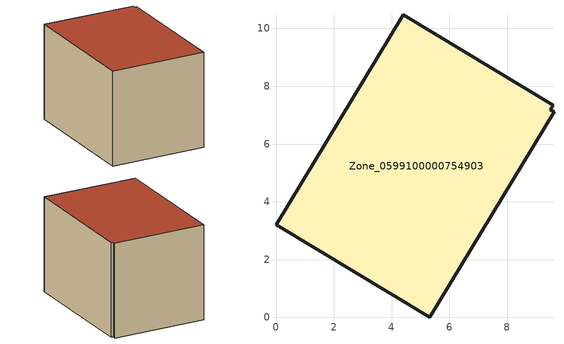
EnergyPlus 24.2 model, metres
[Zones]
Zone_0599100000754903
 floor ground (C_G): 9.58,7.35 9.49,7.19 9.62,7.12 5.32,0 0,3.2 4.4,10.48 z0
 wall outside (C_F): 9.58,7.35 4.4,10.48 0,3.2 5.32,0 9.62,7.12 9.49,7.19 9.58,7.35 z0:6.12
 roof outside (C_R): 9.49,7.19 9.58,7.35 4.4,10.48 0,3.2 5.32,0 9.62,7.12 z6.12
[BUILDING]
Pand.0599100000754903: North Axis=0; Terrain=City; Loads Convergence Tolerance Value=0.04; Temperature Convergence Tolerance Value=0.4; Solar Distribution=FullExterior; Maximum Number of Warmup Days=25; Minimum Number of Warmup Days=1
[Site:Location]
Rotterdam.The.Hague.AP_ZH_NLD Design_Conditions: Latitude=51.96; Longitude=4.45; Time Zone=1; Elevation=-4.5
[SITE:GROUNDTEMPERATURE:BUILDINGSURFACE]
18, 18, 18, 18, 18, 18, 18, 18, 18, 18, 18, 18
[MATERIAL] Thermal Absorptance=0.9; Solar Absorptance=0.7; Visible Absorptance=0.7
Name | Roughness | Thickness | Conductivity | Density | Specific Heat
G.TI.1946-1964 | MediumSmooth | 0.15 | 1 | 540 | 1210
F.TI.1946-1964 | Rough | 0.3 | 0.857143 | 1920 | 840
R.TI.1946-1964 | MediumRough | 0.2 | 0.277778 | 1500 | 1000
[CONSTRUCTION]
C_G: G.TI.1946-1964
C_F: F.TI.1946-1964
C_R: R.TI.1946-1964
[ZONE]
Zone_0599100000754903: Type=1; Multiplier=1; Ceiling Height=Autocalculate; Volume=Autocalculate; Floor Area=autocalculate; Part of Total Floor Area=Yes
[ZONEINFILTRATION:DESIGNFLOWRATE]
Infil_Zone_0599100000754903: Zone or ZoneList or Space or SpaceList=Zone_0599100000754903; Schedule=AlwaysOn; Design Flow Rate Calculation Method=Flow/Area; Flow Rate per Floor Area=0.003; Constant Term Coefficient=1; Temperature Term Coefficient=0; Velocity Term Coefficient=0; Velocity Squared Term Coefficient=0
[HVACTEMPLATE:ZONE:IDEALLOADSAIRSYSTEM]
Zone_0599100000754903: Maximum Heating Supply Air Temperature=50; Minimum Cooling Supply Air Temperature=13; Maximum Heating Supply Air Humidity Ratio=0.0156; Minimum Cooling Supply Air Humidity Ratio=0.0077; Heating Limit=NoLimit; Cooling Limit=NoLimit; Dehumidification Control Type=ConstantSensibleHeatRatio; Cooling Sensible Heat Ratio=0.7; Dehumidification Setpoint=60; Humidification Control Type=None; Humidification Setpoint=30; Outdoor Air Method=None; Outdoor Air Flow Rate per Person=0.00944; Outdoor Air Flow Rate per Zone Floor Area=0; Outdoor Air Flow Rate per Zone=0; Demand Controlled Ventilation Type=None; Outdoor Air Economizer Type=NoEconomizer; Heat Recovery Type=None; Sensible Heat Recovery Effectiveness=0.7; Latent Heat Recovery Effectiveness=0.65
[ZONECONTROL:THERMOSTAT]
ThermostatControl_Zone_0599100000754903: Zone or ZoneList=Zone_0599100000754903; Control Type Schedule=DualSetpointControlType; Control 1=Thermostat_Zone_0599100000754903; Temperature Difference Between Cutout And Setpoint=0
[THERMOSTATSETPOINT:DUALSETPOINT]
Thermostat_Zone_0599100000754903: Heating Setpoint Temperature Schedule=HeatingSetpoint_Zone_0599100000754903; Cooling Setpoint Temperature Schedule=CoolingSetpoint_Zone_0599100000754903
[SCHEDULE:COMPACT]
HeatingSetpoint_Zone_0599100000754903: Through: 12/31, For: AllDays, Until: 24:00, 21
CoolingSetpoint_Zone_0599100000754903: Through: 12/31, For: AllDays, Until: 24:00, 24
DualSetpointControlType: Through: 12/31, For: AllDays, Until: 24:00, 4
AlwaysOn: Through: 12/31, For: AllDays, Until: 24:00, 1
